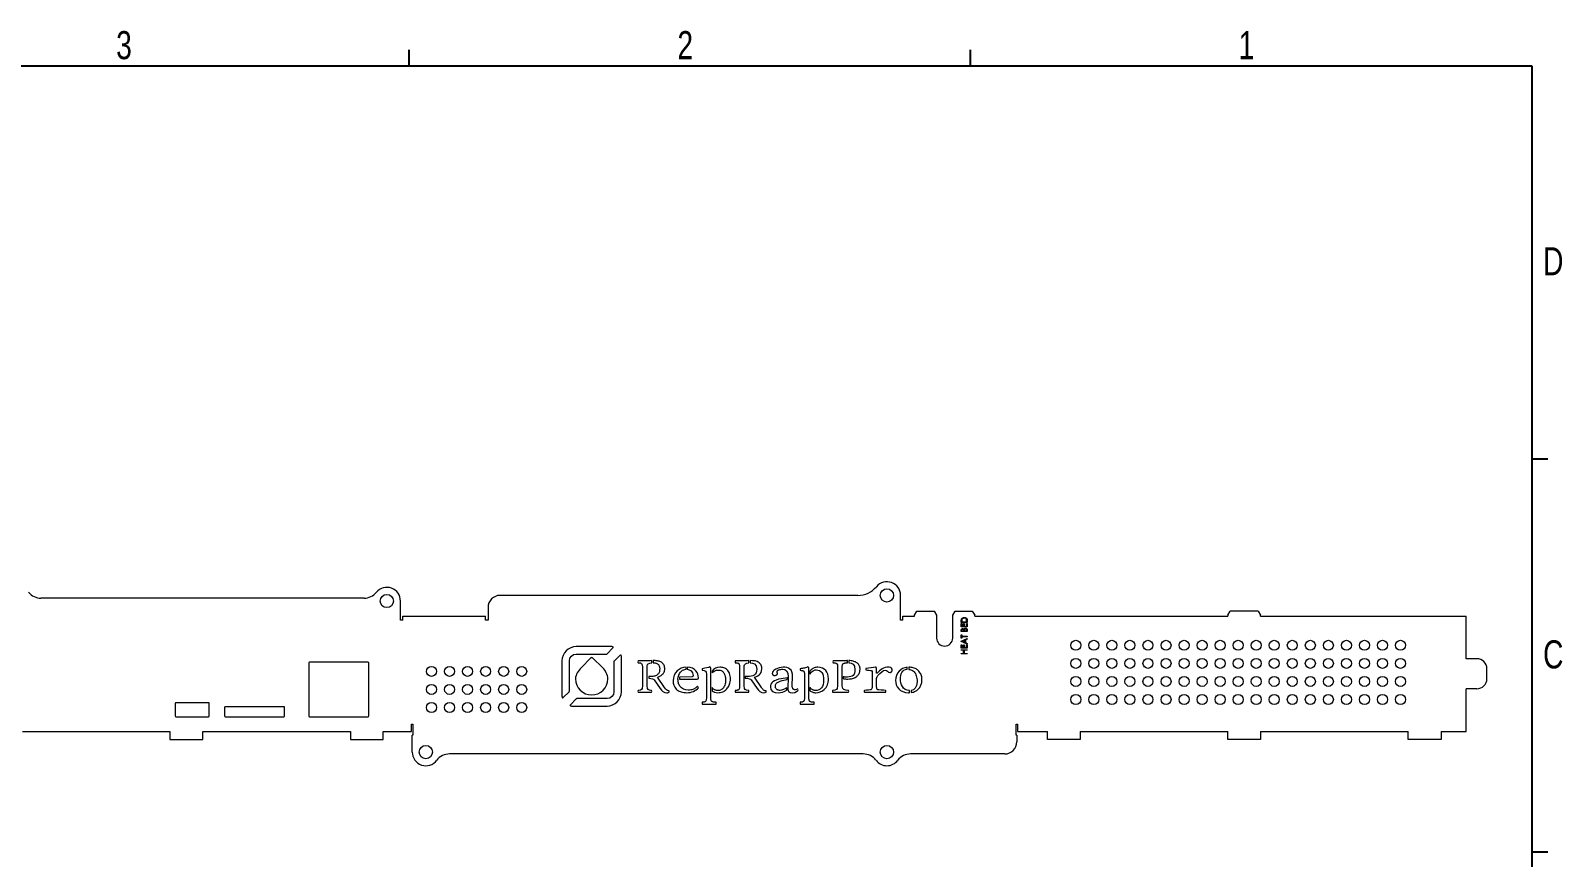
# Model space of a CAD drawing. Header units: millimetres. Extents: x 5 to 292, y 3 to 208.
# Drawn here: x 101.3 to 292.3, y 104.3 to 207.4 of the extents above; entities that cross this region are included whole.
import ezdxf

# ---------------------------------------------------------------- set-up
doc = ezdxf.new("R2010")
doc.units = ezdxf.units.MM
doc.layers.add('FORMAT', color=7, linetype='Continuous')
doc.styles.add('SLDTEXTSTYLE1', font='TXT', dxfattribs={"width": 0.75})

msp = doc.modelspace()

# ---------------------------------------------------------------- linework, layer by layer
at = {"color": 7, "linetype": 'Continuous', "lineweight": 15}
for p, q in [((142.85, 136.66), (102.55, 136.66)), ((147.4, 133.93), (147.4, 136.3)), ((204.45, 137), (159.82, 137)), ((209.77, 133.93), (209.77, 137)), ((147.7, 133.93), (147.4, 133.93)), ((147.7, 133.93), (147.7, 134.43)), ((147.7, 134.43), (158.02, 134.43)), ((158.02, 133.93), (158.02, 134.43)), ((158.32, 133.93), (158.02, 133.93)), ((158.32, 135.5), (158.32, 133.93)), ((210.07, 133.93), (209.77, 133.93)), ((210.07, 133.93), (210.07, 134.43)), ((210.07, 134.43), (211.52, 134.43)), ((211.52, 134.52), (211.82, 135.03)), ((211.52, 134.43), (211.52, 134.52)), ((211.82, 135.03), (213.97, 135.03)), ((213.97, 135.03), (214.27, 134.52)), ((214.27, 134.52), (214.27, 131.68)), ((216.27, 134.52), (216.57, 135.03)), ((216.27, 131.68), (216.27, 134.52)), ((216.57, 135.03), (218.72, 135.03)), ((217.34, 133.63), (217.34, 133.78)), ((217.41, 133.75), (217.41, 133.7)), ((218.01, 133.7), (218.01, 133.78)), ((218.09, 133.86), (218.09, 133.63)), ((218.72, 135.03), (219.02, 134.52)), ((219.02, 134.43), (219.02, 134.52)), ((219.02, 134.43), (250.58, 134.43)), ((250.58, 134.52), (250.88, 135.03)), ((250.58, 134.52), (250.58, 134.43)), ((254.38, 135.03), (250.88, 135.03)), ((254.38, 135.03), (254.68, 134.52)), ((254.68, 134.43), (254.68, 134.52)), ((254.68, 134.43), (280.31, 134.43)), ((280.31, 129.11), (280.31, 134.43)), ((218.09, 133.63), (217.34, 133.63)), ((217.34, 133.5), (217.41, 133.5)), ((217.34, 133.07), (217.34, 133.5)), ((218.09, 133.07), (217.34, 133.07)), ((217.34, 132.48), (217.34, 132.62)), ((218.09, 132.48), (217.34, 132.48)), ((217.34, 132.07), (217.41, 132.07)), ((217.34, 131.68), (217.34, 132.07)), ((217.41, 133.7), (218.01, 133.7)), ((217.41, 133.5), (217.41, 133.14)), ((217.41, 133.14), (217.64, 133.14)), ((217.41, 132.63), (217.41, 132.54)), ((217.41, 132.54), (217.65, 132.54)), ((217.41, 132.07), (217.41, 131.91)), ((217.41, 131.91), (218.09, 131.91)), ((218.09, 131.84), (217.41, 131.84)), ((217.41, 131.84), (217.41, 131.68)), ((217.64, 133.5), (217.72, 133.5)), ((217.64, 133.14), (217.64, 133.5)), ((217.65, 132.54), (217.65, 132.59)), ((217.72, 133.5), (217.72, 133.14)), ((217.72, 133.14), (218.01, 133.14)), ((217.73, 132.59), (217.73, 132.54)), ((217.73, 132.54), (218.01, 132.54)), ((218.01, 133.5), (218.09, 133.5)), ((218.01, 133.14), (218.01, 133.5)), ((218.01, 132.54), (218.01, 132.64)), ((218.09, 133.5), (218.09, 133.07)), ((218.09, 132.68), (218.09, 132.48)), ((218.09, 131.91), (218.09, 131.84)), ((173.7, 130.62), (169.32, 130.62)), ((173.16, 129.71), (173.89, 130.45)), ((217.41, 131.68), (217.34, 131.68)), ((217.34, 131.28), (218.09, 131.63)), ((217.34, 131.27), (217.34, 131.28)), ((218.09, 130.92), (217.34, 131.27)), ((217.34, 130.84), (217.41, 130.84)), ((217.34, 130.42), (217.34, 130.84)), ((218.09, 130.42), (217.34, 130.42)), ((217.34, 130.23), (218.09, 130.23)), ((217.34, 130.16), (217.34, 130.23)), ((217.64, 130.16), (217.34, 130.16)), ((217.41, 130.84), (217.41, 130.49)), ((217.41, 130.49), (217.64, 130.49)), ((217.77, 131.41), (217.48, 131.28)), ((217.48, 131.28), (217.77, 131.14)), ((217.64, 130.84), (217.72, 130.84)), ((217.64, 130.49), (217.64, 130.84)), ((217.64, 129.77), (217.64, 130.16)), ((217.72, 130.84), (217.72, 130.49)), ((217.72, 130.49), (218.01, 130.49)), ((217.72, 130.16), (217.72, 129.77)), ((218.09, 130.16), (217.72, 130.16)), ((217.77, 131.14), (217.77, 131.41)), ((218.09, 131.56), (217.85, 131.45)), ((217.85, 131.45), (217.85, 131.11)), ((217.85, 131.11), (218.09, 130.99)), ((218.01, 130.84), (218.09, 130.84)), ((218.01, 130.49), (218.01, 130.84)), ((218.09, 131.63), (218.09, 131.56)), ((218.09, 130.99), (218.09, 130.92)), ((218.09, 130.84), (218.09, 130.42)), ((218.09, 130.23), (218.09, 130.16)), ((135.95, 128.58), (135.95, 121.98)), ((143.35, 128.68), (136.05, 128.68)), ((143.45, 121.98), (143.45, 128.58)), ((167.54, 128.83), (167.54, 124.46)), ((168.47, 125.07), (168.47, 128.83)), ((169.32, 129.69), (173.09, 129.69)), ((171.14, 129.2), (169.93, 127.98)), ((172.64, 127.98), (171.35, 129.2)), ((174.02, 128.76), (174.02, 124.99)), ((174.78, 129.56), (174.05, 128.82)), ((174.96, 124.99), (174.96, 129.36)), ((177.58, 128.06), (177.58, 125.71)), ((178.17, 125.71), (178.17, 128.24)), ((178.74, 128.61), (178.74, 128.87)), ((178.9, 128.87), (178.9, 128.61)), ((183.03, 127.79), (183.03, 128.05)), ((183.19, 128.05), (183.17, 127.79)), ((189.68, 128.06), (189.68, 125.71)), ((190.28, 125.71), (190.28, 128.24)), ((190.83, 128.61), (190.83, 128.87)), ((191.02, 128.87), (191.02, 128.61)), ((201.91, 128.06), (201.91, 125.71)), ((202.5, 125.71), (202.5, 128.24)), ((203.14, 128.61), (203.14, 128.87)), ((203.3, 128.87), (203.3, 128.61)), ((210.61, 127.79), (210.61, 128.04)), ((210.8, 128.05), (210.8, 127.78)), ((217.34, 129.77), (217.64, 129.77)), ((217.34, 129.71), (217.34, 129.77)), ((218.09, 129.71), (217.34, 129.71)), ((217.72, 129.77), (218.09, 129.77)), ((218.09, 129.77), (218.09, 129.71)), ((281.65, 129.11), (280.31, 129.11)), ((178.6, 126.9), (178.38, 126.9)), ((178.38, 126.9), (178.38, 126.68)), ((179.04, 126.46), (179.78, 125.41)), ((180.32, 125.53), (179.46, 126.8)), ((182.01, 126.56), (182.04, 126.82)), ((182.21, 126.82), (182.18, 126.56)), ((182.18, 126.56), (184.4, 126.56)), ((183.78, 126.84), (182.21, 126.82)), ((185.56, 127.18), (185.56, 124.26)), ((186.11, 124.26), (186.11, 127.48)), ((186.26, 127.57), (186.26, 127.33)), ((190.71, 126.9), (190.37, 126.9)), ((190.37, 126.9), (190.37, 126.69)), ((191.14, 126.46), (191.89, 125.41)), ((192.43, 125.53), (191.56, 126.8)), ((195.65, 126.74), (194.87, 126.61)), ((194.99, 126.38), (195.64, 126.5)), ((195.64, 126.5), (195.65, 126.74)), ((195.75, 126.52), (195.71, 125.67)), ((195.76, 126.84), (195.75, 126.52)), ((196.26, 125.83), (196.3, 126.86)), ((197.78, 127.18), (197.78, 124.26)), ((198.34, 124.26), (198.34, 127.48)), ((198.46, 127.54), (198.46, 127.19)), ((202.62, 126.84), (202.62, 126.63)), ((206.23, 127.27), (206.23, 125.74)), ((206.78, 125.74), (206.78, 126.61)), ((282.9, 126.61), (282.9, 127.86)), ((167.71, 124.27), (168.45, 125)), ((186.26, 125.51), (186.26, 125.1)), ((195.51, 125.16), (195.58, 125.21)), ((195.58, 125.21), (195.59, 125.49)), ((195.71, 125.67), (195.71, 125.28)), ((198.46, 125.54), (198.46, 125.12)), ((210.9, 124.88), (210.9, 125.13)), ((211.11, 125.15), (211.11, 124.9)), ((281.65, 125.36), (280.31, 125.36)), ((280.31, 120.03), (280.31, 125.36)), ((119.3, 123.53), (119.3, 121.98)), ((123.45, 123.63), (119.4, 123.63)), ((123.55, 121.98), (123.55, 123.53)), ((125.45, 123.03), (125.45, 121.98)), ((132.85, 123.13), (125.55, 123.13)), ((132.95, 121.98), (132.95, 123.03)), ((169.33, 124.11), (168.6, 123.38)), ((168.8, 123.2), (173.17, 123.2)), ((173.17, 124.14), (169.4, 124.14)), ((119.4, 121.88), (123.45, 121.88)), ((125.55, 121.88), (132.85, 121.88)), ((136.05, 121.88), (143.35, 121.88)), ((148.79, 120.93), (148.94, 120.93)), ((148.79, 120.03), (148.79, 120.93)), ((148.94, 120.93), (148.94, 119.57)), ((224.19, 120.93), (224.34, 120.93)), ((224.19, 119.57), (224.19, 120.93)), ((224.34, 120.93), (224.34, 120.03)), ((100.25, 120.03), (118.65, 120.03)), ((118.65, 120.03), (118.65, 119.03)), ((118.65, 119.03), (122.75, 119.03)), ((122.75, 120.03), (141.15, 120.03)), ((122.75, 119.03), (122.75, 120.03)), ((141.15, 120.03), (141.15, 119.03)), ((141.15, 119.03), (145.25, 119.03)), ((145.25, 120.03), (148.79, 120.03)), ((145.25, 119.03), (145.25, 120.03)), ((148.87, 117.47), (148.87, 119.57)), ((148.94, 119.57), (148.87, 119.57)), ((224.27, 119.57), (224.19, 119.57)), ((224.27, 119.57), (224.27, 118.74)), ((224.34, 120.03), (228.08, 120.03)), ((228.08, 119.03), (228.08, 120.03)), ((232.18, 119.03), (228.08, 119.03)), ((232.18, 120.03), (250.58, 120.03)), ((232.18, 120.03), (232.18, 119.03)), ((250.58, 119.03), (250.58, 120.03)), ((254.68, 119.03), (250.58, 119.03)), ((254.68, 120.03), (273.08, 120.03)), ((254.68, 120.03), (254.68, 119.03)), ((273.08, 119.03), (273.08, 120.03)), ((277.18, 119.03), (273.08, 119.03)), ((277.18, 120.03), (280.31, 120.03)), ((277.18, 120.03), (277.18, 119.03)), ((205.11, 117.24), (153.52, 117.24)), ((222.77, 117.24), (211.02, 117.24))]:
    msp.add_line(p, q, dxfattribs=at)
for centre, radius in [((208.07, 137), 0.825), ((145.7, 136.3), 0.825), ((231.63, 130.78), 0.625), ((233.88, 130.78), 0.625), ((236.13, 130.78), 0.625), ((238.38, 130.78), 0.625), ((240.63, 130.78), 0.625), ((242.88, 130.78), 0.625), ((245.13, 130.78), 0.625), ((247.38, 130.78), 0.625), ((249.63, 130.78), 0.625), ((251.88, 130.78), 0.625), ((254.13, 130.78), 0.625), ((256.38, 130.78), 0.625), ((258.63, 130.78), 0.625), ((260.88, 130.78), 0.625), ((263.13, 130.78), 0.625), ((265.38, 130.78), 0.625), ((267.63, 130.78), 0.625), ((269.88, 130.78), 0.625), ((272.13, 130.78), 0.625), ((151.27, 127.53), 0.625), ((153.52, 127.53), 0.625), ((155.77, 127.53), 0.625), ((158.02, 127.53), 0.625), ((160.27, 127.53), 0.625), ((162.52, 127.53), 0.625), ((231.63, 128.53), 0.625), ((233.88, 128.53), 0.625), ((236.13, 128.53), 0.625), ((238.38, 128.53), 0.625), ((240.63, 128.53), 0.625), ((242.88, 128.53), 0.625), ((245.13, 128.53), 0.625), ((247.38, 128.53), 0.625), ((249.63, 128.53), 0.625), ((251.88, 128.53), 0.625), ((254.13, 128.53), 0.625), ((256.38, 128.53), 0.625), ((258.63, 128.53), 0.625), ((260.88, 128.53), 0.625), ((263.13, 128.53), 0.625), ((265.38, 128.53), 0.625), ((267.63, 128.53), 0.625), ((269.88, 128.53), 0.625), ((272.13, 128.53), 0.625), ((231.63, 126.28), 0.625), ((233.88, 126.28), 0.625), ((236.13, 126.28), 0.625), ((238.38, 126.28), 0.625), ((240.63, 126.28), 0.625), ((242.88, 126.28), 0.625), ((245.13, 126.28), 0.625), ((247.38, 126.28), 0.625), ((249.63, 126.28), 0.625), ((251.88, 126.28), 0.625), ((254.13, 126.28), 0.625), ((256.38, 126.28), 0.625), ((258.63, 126.28), 0.625), ((260.88, 126.28), 0.625), ((263.13, 126.28), 0.625), ((265.38, 126.28), 0.625), ((267.63, 126.28), 0.625), ((269.88, 126.28), 0.625), ((272.13, 126.28), 0.625), ((151.27, 125.28), 0.625), ((153.52, 125.28), 0.625), ((155.77, 125.28), 0.625), ((158.02, 125.28), 0.625), ((160.27, 125.28), 0.625), ((162.52, 125.28), 0.625), ((231.63, 124.03), 0.625), ((233.88, 124.03), 0.625), ((236.13, 124.03), 0.625), ((238.38, 124.03), 0.625), ((240.63, 124.03), 0.625), ((242.88, 124.03), 0.625), ((245.13, 124.03), 0.625), ((247.38, 124.03), 0.625), ((249.63, 124.03), 0.625), ((251.88, 124.03), 0.625), ((254.13, 124.03), 0.625), ((256.38, 124.03), 0.625), ((258.63, 124.03), 0.625), ((260.88, 124.03), 0.625), ((263.13, 124.03), 0.625), ((265.38, 124.03), 0.625), ((267.63, 124.03), 0.625), ((269.88, 124.03), 0.625), ((272.13, 124.03), 0.625), ((151.27, 123.03), 0.625), ((153.52, 123.03), 0.625), ((155.77, 123.03), 0.625), ((158.02, 123.03), 0.625), ((160.27, 123.03), 0.625), ((162.52, 123.03), 0.625), ((150.57, 117.47), 0.825), ((208.07, 117.47), 0.825)]:
    msp.add_circle(centre, radius, dxfattribs=at)
for centre, radius, start, end in [((145.7, 136.3), 1.7, 0, 140.335), ((204.45, 140), 3, 270, 320.335), ((208.07, 137), 1.7, 0, 140.335), ((102.55, 138.66), 2, 219.665, 270), ((142.85, 138.66), 2, 270, 320.335), ((159.82, 135.5), 1.5, 90, 180), ((215.27, 131.68), 1, 180, 0), ((136.05, 128.58), 0.1, 90, 180), ((143.35, 128.58), 0.1, 0, 90), ((281.65, 127.86), 1.25, 0, 90), ((281.65, 126.61), 1.25, 270, 0), ((119.4, 123.53), 0.1, 90, 180), ((123.45, 123.53), 0.1, 0, 90), ((125.55, 123.03), 0.1, 90, 180), ((132.85, 123.03), 0.1, 0, 90), ((119.4, 121.98), 0.1, 180, 270), ((123.45, 121.98), 0.1, 270, 0), ((125.55, 121.98), 0.1, 180, 270), ((132.85, 121.98), 0.1, 270, 0), ((136.05, 121.98), 0.1, 180, 270), ((143.35, 121.98), 0.1, 270, 0), ((222.77, 118.74), 1.5, 270, 0), ((150.57, 117.47), 1.7, 180, 322.9415), ((153.52, 115.24), 2, 90, 142.9415), ((205.11, 115.24), 2, 37.0585, 90), ((211.02, 115.24), 2, 90, 142.9415), ((208.07, 117.47), 1.7, 217.0585, 322.9415)]:
    msp.add_arc(centre, radius, start, end, dxfattribs=at)
for points, knots in [([(217.34, 133.78), (217.34, 133.83), (217.34, 133.91), (217.36, 133.99), (217.36, 134.02)], [0, 0, 0, 0, 0.56045, 1, 1, 1, 1]), ([(217.36, 134.02), (217.38, 134.06), (217.42, 134.13), (217.52, 134.2), (217.62, 134.24), (217.69, 134.24), (217.72, 134.25)], [0, 0, 0, 0, 0.279434, 0.55904, 0.779407, 1, 1, 1, 1]), ([(217.43, 133.98), (217.43, 133.94), (217.41, 133.86), (217.41, 133.78), (217.41, 133.75)], [0, 0, 0, 0, 0.559542, 1, 1, 1, 1]), ([(217.72, 134.18), (217.69, 134.18), (217.62, 134.17), (217.53, 134.12), (217.46, 134.06), (217.44, 134.01), (217.43, 133.98)], [0, 0, 0, 0, 0.280208, 0.559763, 0.779793, 1, 1, 1, 1]), ([(217.72, 134.25), (217.73, 134.25), (217.75, 134.25), (217.78, 134.24), (217.8, 134.24), (217.83, 134.23), (217.85, 134.23), (217.87, 134.22), (217.9, 134.21), (217.92, 134.2), (217.94, 134.19), (217.96, 134.17), (217.98, 134.16), (217.99, 134.14), (218.01, 134.13), (218.02, 134.11), (218.03, 134.09), (218.05, 134.07), (218.06, 134.05), (218.06, 134.03), (218.07, 134.01), (218.08, 133.98), (218.08, 133.96), (218.08, 133.93), (218.09, 133.9), (218.09, 133.87), (218.09, 133.86)], [0.0000083, 0.0000083, 0.0000083, 0.0000083, 0.0460807, 0.0908068, 0.1342953, 0.1770244, 0.2188227, 0.2602441, 0.3010799, 0.3416139, 0.3815834, 0.4201196, 0.4580746, 0.4947385, 0.5311946, 0.5669337, 0.6027127, 0.6383266, 0.6748532, 0.7134674, 0.7544418, 0.7978154, 0.8439895, 0.8930716, 0.9449633, 1, 1, 1, 1]), ([(217.99, 134), (217.98, 134.03), (217.95, 134.09), (217.88, 134.15), (217.8, 134.17), (217.75, 134.18), (217.72, 134.18)], [0, 0, 0, 0, 0.2795953, 0.5591204, 0.7794063, 1, 1, 1, 1]), ([(218.01, 133.78), (218.01, 133.82), (218.01, 133.9), (218, 133.97), (217.99, 134)], [0, 0, 0, 0, 0.560433, 1, 1, 1, 1]), ([(217.34, 132.62), (217.34, 132.65), (217.34, 132.72), (217.38, 132.8), (217.45, 132.85), (217.5, 132.86), (217.52, 132.86)], [0, 0, 0, 0, 0.281309, 0.559909, 0.779932, 1, 1, 1, 1]), ([(217.52, 132.79), (217.52, 132.79), (217.51, 132.79), (217.5, 132.79), (217.49, 132.79), (217.48, 132.78), (217.47, 132.78), (217.46, 132.77), (217.45, 132.76), (217.44, 132.76), (217.44, 132.75), (217.43, 132.73), (217.42, 132.72), (217.42, 132.71), (217.42, 132.69), (217.41, 132.67), (217.41, 132.65), (217.41, 132.64), (217.41, 132.63)], [0.0000266, 0.0000266, 0.0000266, 0.0000266, 0.0570031, 0.1118179, 0.1644024, 0.2158698, 0.2668411, 0.317479, 0.3699021, 0.4234004, 0.4797184, 0.5392415, 0.6024307, 0.6710295, 0.7444848, 0.823454, 0.9087403, 1, 1, 1, 1]), ([(217.52, 132.86), (217.53, 132.86), (217.55, 132.86), (217.57, 132.86), (217.59, 132.85), (217.61, 132.84), (217.63, 132.83), (217.65, 132.81), (217.67, 132.79), (217.68, 132.78), (217.68, 132.77)], [0.0000274, 0.0000274, 0.0000274, 0.0000274, 0.1305691, 0.2565806, 0.3805516, 0.5036229, 0.6257393, 0.7475486, 0.8717661, 1, 1, 1, 1]), ([(217.65, 132.59), (217.65, 132.61), (217.65, 132.66), (217.64, 132.71), (217.62, 132.75), (217.59, 132.78), (217.56, 132.79), (217.53, 132.79), (217.52, 132.79)], [0, 0, 0, 0, 0.250516, 0.499938, 0.624983, 0.750049, 0.87507, 1, 1, 1, 1]), ([(217.68, 132.77), (217.68, 132.78), (217.69, 132.8), (217.7, 132.82), (217.71, 132.84), (217.73, 132.86), (217.74, 132.87), (217.76, 132.88), (217.77, 132.89), (217.79, 132.9), (217.81, 132.91), (217.83, 132.91), (217.85, 132.92), (217.87, 132.92), (217.87, 132.92)], [0, 0, 0, 0, 0.1060575, 0.2029143, 0.2903002, 0.3702226, 0.4463837, 0.5213969, 0.5982911, 0.6761425, 0.7555287, 0.8348872, 0.916646, 0.9999743, 0.9999743, 0.9999743, 0.9999743]), ([(217.74, 132.73), (217.74, 132.72), (217.74, 132.72), (217.74, 132.7), (217.73, 132.69), (217.73, 132.67), (217.73, 132.65), (217.73, 132.63), (217.73, 132.61), (217.73, 132.6), (217.73, 132.59)], [0, 0, 0, 0, 0.079306, 0.171953, 0.277057, 0.394731, 0.526177, 0.671345, 0.829285, 1, 1, 1, 1]), ([(217.87, 132.85), (217.87, 132.85), (217.86, 132.85), (217.85, 132.85), (217.84, 132.85), (217.83, 132.84), (217.82, 132.84), (217.81, 132.83), (217.8, 132.83), (217.79, 132.82), (217.77, 132.8), (217.76, 132.78), (217.75, 132.76), (217.74, 132.74), (217.74, 132.73)], [0.0000336, 0.0000336, 0.0000336, 0.0000336, 0.0602874, 0.1196024, 0.1775034, 0.2351427, 0.2921326, 0.3508712, 0.4100979, 0.4707315, 0.5948287, 0.7225788, 0.8566914, 1, 1, 1, 1]), ([(217.87, 132.92), (217.91, 132.91), (217.97, 132.91), (218.05, 132.84), (218.08, 132.76), (218.08, 132.71), (218.09, 132.68)], [0, 0, 0, 0, 0.279167, 0.558666, 0.779062, 1, 1, 1, 1]), ([(218.01, 132.64), (218.01, 132.66), (218.01, 132.71), (217.99, 132.78), (217.95, 132.83), (217.91, 132.85), (217.89, 132.85), (217.87, 132.85)], [0, 0, 0, 0, 0.251016, 0.500789, 0.74944, 0.874748, 1, 1, 1, 1]), ([(180.04, 128.6), (179.98, 128.64), (179.87, 128.73), (179.66, 128.8), (179.42, 128.85), (179.17, 128.87), (178.99, 128.87), (178.9, 128.87)], [0, 0, 0, 0, 0.178639, 0.362037, 0.55189, 0.779114, 1, 1, 1, 1]), ([(178.9, 128.61), (178.96, 128.6), (179.07, 128.6), (179.23, 128.57), (179.38, 128.51), (179.51, 128.43), (179.61, 128.31), (179.68, 128.18), (179.72, 128.01), (179.73, 127.89), (179.73, 127.82)], [0, 0, 0, 0, 0.123684, 0.249576, 0.374885, 0.500614, 0.603851, 0.716837, 0.846483, 1, 1, 1, 1]), ([(180.37, 127.83), (180.36, 127.91), (180.36, 128.07), (180.28, 128.28), (180.17, 128.46), (180.08, 128.55), (180.04, 128.6)], [0, 0, 0, 0, 0.285976, 0.5587834, 0.7742047, 1, 1, 1, 1]), ([(186.11, 127.48), (186.11, 127.54), (186.11, 127.66), (186.1, 127.81), (186.09, 127.93), (186.08, 127.99), (186.07, 128.02)], [0, 0, 0, 0, 0.336395, 0.65477, 0.859755, 1, 1, 1, 1]), ([(188.56, 126.61), (188.55, 126.72), (188.54, 126.94), (188.46, 127.26), (188.33, 127.53), (188.15, 127.73), (187.95, 127.88), (187.74, 127.98), (187.49, 128.04), (187.31, 128.05), (187.22, 128.05)], [0, 0, 0, 0, 0.155778, 0.298332, 0.430897, 0.558313, 0.65902, 0.76394, 0.876529, 1, 1, 1, 1]), ([(189.16, 128.84), (189.15, 128.84), (189.14, 128.83), (189.14, 128.8), (189.13, 128.77), (189.13, 128.71), (189.13, 128.66), (189.15, 128.62), (189.15, 128.61), (189.16, 128.61)], [0, 0, 0, 0, 0.076203, 0.170928, 0.281123, 0.571594, 0.843484, 0.929693, 1, 1, 1, 1]), ([(189.98, 128.83), (189.9, 128.83), (189.76, 128.83), (189.48, 128.84), (189.28, 128.84), (189.16, 128.84)], [0, 0, 0, 0, 0.259434, 0.544484, 1, 1, 1, 1]), ([(189.16, 128.61), (189.22, 128.61), (189.32, 128.6), (189.46, 128.58), (189.56, 128.54), (189.62, 128.48), (189.66, 128.38), (189.68, 128.23), (189.68, 128.12), (189.68, 128.06)], [0, 0, 0, 0, 0.198639, 0.348494, 0.441281, 0.525845, 0.640095, 0.792894, 1, 1, 1, 1]), ([(192.47, 127.83), (192.47, 127.91), (192.46, 128.07), (192.39, 128.28), (192.28, 128.46), (192.19, 128.55), (192.14, 128.6)], [0, 0, 0, 0, 0.285944, 0.558695, 0.774107, 1, 1, 1, 1]), ([(198.22, 128.08), (198.15, 128.05), (198.01, 128), (197.78, 127.95), (197.52, 127.9), (197.34, 127.88), (197.24, 127.86)], [0, 0, 0, 0, 0.199402, 0.452947, 0.700814, 1, 1, 1, 1]), ([(198.34, 127.48), (198.34, 127.54), (198.34, 127.66), (198.33, 127.81), (198.32, 127.93), (198.31, 127.99), (198.3, 128.02)], [0, 0, 0, 0, 0.336419, 0.654806, 0.859783, 1, 1, 1, 1]), ([(199.45, 128.05), (199.37, 128.05), (199.22, 128.04), (199.01, 127.98), (198.81, 127.88), (198.63, 127.73), (198.52, 127.61), (198.46, 127.54)], [0, 0, 0, 0, 0.205067, 0.390832, 0.568114, 0.778403, 1, 1, 1, 1]), ([(202.23, 128.83), (202.07, 128.83), (201.78, 128.83), (201.49, 128.84), (201.36, 128.84)], [0, 0, 0, 0, 0.552612, 1, 1, 1, 1]), ([(203.14, 128.87), (203.09, 128.87), (202.98, 128.86), (202.8, 128.85), (202.61, 128.84), (202.42, 128.83), (202.29, 128.83), (202.23, 128.83)], [0, 0, 0, 0, 0.169512, 0.368311, 0.577246, 0.810505, 1, 1, 1, 1]), ([(202.5, 128.24), (202.51, 128.28), (202.51, 128.36), (202.58, 128.46), (202.68, 128.53), (202.81, 128.58), (202.97, 128.61), (203.08, 128.61), (203.14, 128.61)], [0, 0, 0, 0, 0.138704, 0.275685, 0.433167, 0.585685, 0.772475, 1, 1, 1, 1]), ([(204.72, 127.85), (204.72, 127.89), (204.71, 127.99), (204.68, 128.13), (204.62, 128.28), (204.52, 128.43), (204.39, 128.56), (204.23, 128.66), (204.05, 128.75), (203.84, 128.81), (203.58, 128.86), (203.4, 128.87), (203.3, 128.87)], [0, 0, 0, 0, 0.065635, 0.140403, 0.223057, 0.31386, 0.414861, 0.503872, 0.603998, 0.718049, 0.849036, 1, 1, 1, 1]), ([(206.78, 127.51), (206.78, 127.57), (206.78, 127.67), (206.78, 127.8), (206.77, 127.89), (206.76, 127.96), (206.74, 128), (206.73, 128.02)], [0, 0, 0, 0, 0.330049, 0.574986, 0.751831, 0.896497, 1, 1, 1, 1]), ([(212.44, 126.46), (212.44, 126.54), (212.43, 126.71), (212.38, 126.96), (212.29, 127.21), (212.15, 127.44), (211.98, 127.63), (211.8, 127.78), (211.59, 127.9), (211.35, 127.98), (211.09, 128.04), (210.9, 128.05), (210.8, 128.05)], [0, 0, 0, 0, 0.097725, 0.197561, 0.298775, 0.401382, 0.506389, 0.59204, 0.682117, 0.77861, 0.883773, 1, 1, 1, 1]), ([(179.73, 127.82), (179.73, 127.74), (179.72, 127.6), (179.67, 127.4), (179.58, 127.24), (179.46, 127.12), (179.31, 127.01), (179.1, 126.94), (178.86, 126.9), (178.69, 126.9), (178.6, 126.9)], [0, 0, 0, 0, 0.138846, 0.257407, 0.362616, 0.46159, 0.560442, 0.696234, 0.84285, 1, 1, 1, 1]), ([(179.46, 126.8), (179.5, 126.81), (179.6, 126.85), (179.76, 126.92), (179.93, 127.03), (180.08, 127.15), (180.2, 127.3), (180.29, 127.45), (180.36, 127.63), (180.36, 127.76), (180.37, 127.83)], [0, 0, 0, 0, 0.096643, 0.2172397, 0.3535746, 0.4990169, 0.6170739, 0.7381579, 0.864308, 1, 1, 1, 1]), ([(182.25, 125.7), (182.21, 125.76), (182.13, 125.89), (182.05, 126.1), (182.02, 126.32), (182.01, 126.47), (182.01, 126.56)], [0, 0, 0, 0, 0.2528192, 0.5022328, 0.7262075, 1, 1, 1, 1]), ([(185.02, 127.86), (185.01, 127.85), (185.01, 127.81), (185.02, 127.74), (185.03, 127.7), (185.04, 127.67)], [0, 0, 0, 0, 0.2508822, 0.5680244, 1, 1, 1, 1]), ([(187.95, 126.42), (187.94, 126.31), (187.94, 126.11), (187.87, 125.83), (187.76, 125.59), (187.61, 125.39), (187.42, 125.25), (187.18, 125.15), (187.01, 125.14), (186.92, 125.14)], [0, 0, 0, 0, 0.173107, 0.327319, 0.46614, 0.594363, 0.723965, 0.856602, 1, 1, 1, 1]), ([(186.98, 127.7), (187.05, 127.7), (187.18, 127.7), (187.38, 127.65), (187.54, 127.56), (187.67, 127.43), (187.78, 127.26), (187.87, 127.03), (187.93, 126.74), (187.94, 126.53), (187.95, 126.42)], [0, 0, 0, 0, 0.118097, 0.222889, 0.320109, 0.415784, 0.515301, 0.657749, 0.818657, 1, 1, 1, 1]), ([(188.02, 125.27), (188.08, 125.33), (188.2, 125.46), (188.34, 125.68), (188.46, 125.94), (188.54, 126.25), (188.55, 126.49), (188.56, 126.61)], [0, 0, 0, 0, 0.174835, 0.351212, 0.532371, 0.757006, 1, 1, 1, 1]), ([(193.77, 127.27), (193.78, 127.24), (193.78, 127.18), (193.82, 127.11), (193.88, 127.06), (193.96, 127.02), (194.03, 127.02), (194.06, 127.02)], [0, 0, 0, 0, 0.204432, 0.380567, 0.549348, 0.761045, 1, 1, 1, 1]), ([(194.06, 127.02), (194.11, 127.02), (194.21, 127.03), (194.31, 127.09), (194.37, 127.14), (194.4, 127.18), (194.41, 127.21), (194.41, 127.22)], [0, 0, 0, 0, 0.355719, 0.65907, 0.79226, 0.905186, 1, 1, 1, 1]), ([(194.16, 125.65), (194.16, 125.71), (194.17, 125.84), (194.27, 126.02), (194.41, 126.15), (194.58, 126.25), (194.77, 126.33), (194.91, 126.36), (194.99, 126.38)], [0, 0, 0, 0, 0.159655, 0.318255, 0.489655, 0.640617, 0.809861, 1, 1, 1, 1]), ([(194.37, 127.5), (194.37, 127.52), (194.38, 127.58), (194.44, 127.64), (194.51, 127.69), (194.64, 127.75), (194.83, 127.79), (194.99, 127.79), (195.07, 127.79)], [0, 0, 0, 0, 0.095506, 0.192527, 0.301716, 0.425577, 0.706561, 1, 1, 1, 1]), ([(194.38, 127.36), (194.38, 127.38), (194.37, 127.42), (194.37, 127.47), (194.37, 127.5)], [0, 0, 0, 0, 0.408398, 1, 1, 1, 1]), ([(194.41, 127.22), (194.41, 127.25), (194.41, 127.3), (194.39, 127.34), (194.38, 127.36)], [0, 0, 0, 0, 0.622394, 1, 1, 1, 1]), ([(195.76, 126.84), (195.76, 126.84), (195.76, 126.84), (195.76, 126.84), (195.76, 126.84)], [0, 0, 0, 0, 0.563968, 1, 1, 1, 1]), ([(197.26, 127.67), (197.33, 127.66), (197.44, 127.65), (197.59, 127.62), (197.7, 127.55), (197.75, 127.45), (197.78, 127.33), (197.78, 127.24), (197.78, 127.18)], [0, 0, 0, 0, 0.228525, 0.405316, 0.549194, 0.6653, 0.809545, 1, 1, 1, 1]), ([(198.46, 127.19), (198.47, 127.2), (198.48, 127.21), (198.49, 127.23), (198.5, 127.24)], [0, 0, 0, 0, 0.565347, 1, 1, 1, 1]), ([(198.5, 127.24), (198.55, 127.3), (198.66, 127.44), (198.85, 127.6), (199.04, 127.7), (199.17, 127.72), (199.23, 127.72)], [0, 0, 0, 0, 0.287929, 0.576746, 0.793094, 1, 1, 1, 1]), ([(203.14, 126.82), (203.1, 126.82), (203, 126.82), (202.86, 126.82), (202.73, 126.83), (202.65, 126.84), (202.62, 126.84)], [0, 0, 0, 0, 0.250298, 0.552161, 0.790103, 1, 1, 1, 1]), ([(202.62, 126.63), (202.66, 126.62), (202.76, 126.6), (202.95, 126.58), (203.09, 126.58), (203.18, 126.57)], [0, 0, 0, 0, 0.25317, 0.537556, 1, 1, 1, 1]), ([(203.18, 126.57), (203.29, 126.58), (203.5, 126.58), (203.78, 126.64), (204.02, 126.72), (204.22, 126.82), (204.38, 126.95), (204.51, 127.1), (204.61, 127.28), (204.68, 127.47), (204.71, 127.66), (204.72, 127.79), (204.72, 127.85)], [0, 0, 0, 0, 0.146596, 0.273204, 0.383453, 0.481042, 0.569453, 0.65173, 0.743794, 0.832506, 0.918234, 1, 1, 1, 1]), ([(206.85, 127.31), (206.84, 127.31), (206.83, 127.3), (206.82, 127.29), (206.81, 127.29), (206.81, 127.29), (206.8, 127.29), (206.8, 127.29), (206.79, 127.31), (206.79, 127.34), (206.78, 127.41), (206.78, 127.47), (206.78, 127.51)], [0, 0, 0, 0, 0.102362, 0.129957, 0.152172, 0.168735, 0.185665, 0.205281, 0.22914, 0.349673, 0.541856, 1, 1, 1, 1]), ([(206.78, 126.61), (206.79, 126.66), (206.79, 126.74), (206.84, 126.89), (206.9, 126.97), (206.94, 127.02)], [0, 0, 0, 0, 0.2977114, 0.5753659, 1, 1, 1, 1]), ([(208.42, 127.38), (208.45, 127.38), (208.51, 127.39), (208.59, 127.44), (208.66, 127.51), (208.71, 127.61), (208.72, 127.69), (208.72, 127.72)], [0, 0, 0, 0, 0.179243, 0.360759, 0.548884, 0.775272, 1, 1, 1, 1]), ([(210.8, 127.78), (210.88, 127.77), (211.05, 127.74), (211.28, 127.63), (211.48, 127.47), (211.64, 127.24), (211.75, 126.96), (211.82, 126.61), (211.83, 126.36), (211.83, 126.23)], [0, 0, 0, 0, 0.126079, 0.245309, 0.364528, 0.490966, 0.638209, 0.806424, 1, 1, 1, 1]), ([(180.62, 124.87), (180.68, 124.87), (180.77, 124.87), (180.85, 124.9), (180.89, 124.92)], [0, 0, 0, 0, 0.598138, 1, 1, 1, 1]), ([(180.89, 124.92), (180.89, 124.93), (180.9, 124.96), (180.9, 125.02), (180.89, 125.06), (180.88, 125.09)], [0, 0, 0, 0, 0.258362, 0.550364, 1, 1, 1, 1]), ([(181.8, 125.32), (181.85, 125.27), (181.97, 125.16), (182.18, 125.05), (182.45, 124.95), (182.76, 124.88), (182.99, 124.88), (183.11, 124.87)], [0, 0, 0, 0, 0.158669, 0.329855, 0.51455, 0.74903, 1, 1, 1, 1]), ([(184.41, 125.63), (184.35, 125.58), (184.24, 125.48), (184.06, 125.37), (183.84, 125.27), (183.59, 125.2), (183.4, 125.19), (183.3, 125.19)], [0, 0, 0, 0, 0.182443, 0.360041, 0.538152, 0.757832, 1, 1, 1, 1]), ([(184.55, 125.49), (184.55, 125.51), (184.54, 125.54), (184.51, 125.59), (184.46, 125.62), (184.43, 125.63), (184.41, 125.63)], [0, 0, 0, 0, 0.272651, 0.532468, 0.745184, 1, 1, 1, 1]), ([(186.76, 123.68), (186.68, 123.69), (186.54, 123.69), (186.37, 123.71), (186.26, 123.75), (186.18, 123.81), (186.14, 123.9), (186.12, 124.01), (186.11, 124.13), (186.11, 124.22), (186.11, 124.26)], [0, 0, 0, 0, 0.223407, 0.386939, 0.483394, 0.565551, 0.652315, 0.76081, 0.868565, 1, 1, 1, 1]), ([(186.92, 125.14), (186.88, 125.14), (186.79, 125.15), (186.66, 125.2), (186.52, 125.27), (186.38, 125.37), (186.3, 125.46), (186.26, 125.51)], [0, 0, 0, 0, 0.1581946, 0.3357105, 0.527611, 0.7634495, 1, 1, 1, 1]), ([(186.97, 124.87), (187.08, 124.88), (187.29, 124.89), (187.58, 124.97), (187.83, 125.1), (187.96, 125.21), (188.02, 125.27)], [0, 0, 0, 0, 0.282448, 0.558505, 0.776144, 1, 1, 1, 1]), ([(189.16, 125.16), (189.15, 125.15), (189.14, 125.14), (189.14, 125.12), (189.13, 125.08), (189.13, 125.02), (189.13, 124.97), (189.15, 124.94), (189.15, 124.93), (189.16, 124.92)], [0, 0, 0, 0, 0.076532, 0.171467, 0.281746, 0.572051, 0.843603, 0.929721, 1, 1, 1, 1]), ([(189.68, 125.71), (189.68, 125.64), (189.68, 125.53), (189.66, 125.38), (189.62, 125.28), (189.55, 125.22), (189.45, 125.18), (189.32, 125.16), (189.21, 125.16), (189.16, 125.16)], [0, 0, 0, 0, 0.219742, 0.378221, 0.472784, 0.55727, 0.668991, 0.812863, 1, 1, 1, 1]), ([(189.16, 124.92), (189.32, 124.93), (189.59, 124.93), (189.87, 124.94), (189.98, 124.94)], [0, 0, 0, 0, 0.5782721, 1, 1, 1, 1]), ([(192.99, 125.09), (192.95, 125.09), (192.86, 125.11), (192.74, 125.16), (192.63, 125.25), (192.53, 125.37), (192.46, 125.47), (192.43, 125.53)], [0, 0, 0, 0, 0.177181, 0.344879, 0.51784, 0.742724, 1, 1, 1, 1]), ([(194.74, 125.16), (194.68, 125.16), (194.58, 125.16), (194.45, 125.21), (194.34, 125.27), (194.24, 125.37), (194.17, 125.49), (194.16, 125.6), (194.16, 125.65)], [0, 0, 0, 0, 0.192618, 0.357216, 0.502092, 0.634051, 0.824796, 1, 1, 1, 1]), ([(196.65, 125.23), (196.61, 125.23), (196.54, 125.23), (196.45, 125.27), (196.38, 125.33), (196.32, 125.42), (196.27, 125.54), (196.25, 125.68), (196.26, 125.78), (196.26, 125.83)], [0, 0, 0, 0, 0.133149, 0.250062, 0.360741, 0.47331, 0.634208, 0.810558, 1, 1, 1, 1]), ([(197.78, 124.26), (197.78, 124.19), (197.78, 124.07), (197.75, 123.91), (197.7, 123.81), (197.63, 123.75), (197.54, 123.71), (197.41, 123.69), (197.32, 123.69), (197.26, 123.68)], [0, 0, 0, 0, 0.229547, 0.396145, 0.496765, 0.586073, 0.698428, 0.833727, 1, 1, 1, 1]), ([(198.99, 123.68), (198.91, 123.69), (198.77, 123.69), (198.6, 123.71), (198.48, 123.75), (198.41, 123.81), (198.37, 123.9), (198.35, 124.01), (198.34, 124.13), (198.34, 124.22), (198.34, 124.26)], [0, 0, 0, 0, 0.223337, 0.386857, 0.483325, 0.565515, 0.652306, 0.760807, 0.868564, 1, 1, 1, 1]), ([(199.15, 125.14), (199.11, 125.14), (199.02, 125.15), (198.88, 125.2), (198.73, 125.28), (198.58, 125.39), (198.5, 125.49), (198.46, 125.54)], [0, 0, 0, 0, 0.158251, 0.336547, 0.529258, 0.765145, 1, 1, 1, 1]), ([(198.46, 125.12), (198.52, 125.08), (198.63, 125), (198.82, 124.92), (199.01, 124.88), (199.13, 124.87), (199.2, 124.87)], [0, 0, 0, 0, 0.260416, 0.530724, 0.756538, 1, 1, 1, 1]), ([(201.3, 125.16), (201.29, 125.15), (201.28, 125.14), (201.28, 125.12), (201.27, 125.08), (201.27, 125.02), (201.27, 124.97), (201.28, 124.94), (201.29, 124.93), (201.3, 124.92)], [0, 0, 0, 0, 0.077526, 0.172652, 0.282701, 0.571733, 0.842399, 0.928781, 1, 1, 1, 1]), ([(201.3, 124.92), (201.47, 124.93), (201.79, 124.93), (202.1, 124.94), (202.24, 124.94)], [0, 0, 0, 0, 0.565269, 1, 1, 1, 1]), ([(205.27, 125.16), (205.27, 125.15), (205.26, 125.14), (205.25, 125.12), (205.24, 125.08), (205.24, 125.02), (205.25, 124.97), (205.26, 124.94), (205.27, 124.93), (205.27, 124.92)], [0, 0, 0, 0, 0.076687, 0.171624, 0.281882, 0.572004, 0.84342, 0.929594, 1, 1, 1, 1]), ([(206.92, 125.25), (206.9, 125.26), (206.86, 125.29), (206.82, 125.35), (206.8, 125.44), (206.78, 125.57), (206.78, 125.68), (206.78, 125.74)], [0, 0, 0, 0, 0.129781, 0.261304, 0.419141, 0.66564, 1, 1, 1, 1]), ([(207.9, 124.92), (207.9, 124.93), (207.91, 124.94), (207.92, 124.96), (207.92, 125), (207.93, 125.06), (207.92, 125.11), (207.91, 125.14), (207.9, 125.15), (207.9, 125.16)], [0, 0, 0, 0, 0.076887, 0.171881, 0.282087, 0.571942, 0.84318, 0.929383, 1, 1, 1, 1]), ([(211.11, 124.9), (211.2, 124.91), (211.38, 124.95), (211.6, 125.04), (211.79, 125.15), (211.89, 125.23), (211.93, 125.27)], [0, 0, 0, 0, 0.306274, 0.58916, 0.798853, 1, 1, 1, 1]), ([(185.84, 123.46), (185.93, 123.46), (186.11, 123.46), (186.42, 123.46), (186.63, 123.45), (186.76, 123.45)], [0, 0, 0, 0, 0.309008, 0.592131, 1, 1, 1, 1]), ([(186.76, 123.45), (186.76, 123.45), (186.77, 123.46), (186.78, 123.49), (186.79, 123.53), (186.79, 123.58), (186.78, 123.63), (186.77, 123.67), (186.76, 123.68), (186.76, 123.68)], [0, 0, 0, 0, 0.076599, 0.171648, 0.282088, 0.57274, 0.844188, 0.930055, 1, 1, 1, 1])]:
    msp.add_open_spline(points, degree=3, knots=knots, dxfattribs=at)
for points in [[(169.32, 130.62), (168.34, 130.62), (167.54, 129.82), (167.54, 128.83)], [(173.71, 130.62), (173.7, 130.62), (173.7, 130.62), (173.7, 130.62)], [(173.84, 130.6), (173.8, 130.61), (173.75, 130.62), (173.71, 130.62)], [(173.91, 130.55), (173.9, 130.58), (173.87, 130.6), (173.84, 130.6)], [(173.89, 130.45), (173.92, 130.47), (173.92, 130.51), (173.91, 130.55)], [(168.47, 128.83), (168.47, 129.32), (168.84, 129.69), (169.32, 129.69)], [(171.25, 129.24), (171.21, 129.24), (171.17, 129.22), (171.14, 129.2)], [(171.35, 129.2), (171.33, 129.22), (171.29, 129.24), (171.25, 129.24)], [(173.09, 129.69), (173.11, 129.69), (173.13, 129.69), (173.14, 129.71)], [(173.14, 129.71), (173.15, 129.71), (173.15, 129.71), (173.16, 129.71)], [(174.04, 128.81), (174.03, 128.79), (174.02, 128.78), (174.02, 128.76)], [(174.05, 128.82), (174.04, 128.82), (174.04, 128.81), (174.04, 128.81)], [(174.88, 129.57), (174.85, 129.59), (174.81, 129.58), (174.78, 129.56)], [(174.94, 129.51), (174.93, 129.54), (174.91, 129.56), (174.88, 129.57)], [(174.96, 129.37), (174.96, 129.42), (174.95, 129.47), (174.94, 129.51)], [(174.96, 129.36), (174.96, 129.36), (174.96, 129.37), (174.96, 129.37)], [(177.05, 128.84), (177.01, 128.81), (177.01, 128.65), (177.05, 128.61)], [(177.87, 128.83), (177.64, 128.83), (177.32, 128.84), (177.05, 128.84)], [(177.05, 128.61), (177.49, 128.59), (177.58, 128.56), (177.58, 128.06)], [(178.74, 128.87), (178.53, 128.86), (178.08, 128.83), (177.87, 128.83)], [(178.17, 128.24), (178.17, 128.41), (178.35, 128.59), (178.74, 128.61)], [(183.03, 128.05), (182.18, 128.01), (181.4, 127.41), (181.4, 126.37)], [(184.55, 126.74), (184.55, 127.32), (184.21, 128.02), (183.19, 128.05)], [(185.99, 128.08), (185.79, 128), (185.51, 127.93), (185.02, 127.86)], [(186.07, 128.02), (186.06, 128.05), (186.05, 128.08), (185.99, 128.08)], [(187.22, 128.05), (186.79, 128.05), (186.51, 127.86), (186.26, 127.57)], [(190.83, 128.87), (190.61, 128.86), (190.18, 128.83), (189.98, 128.83)], [(190.28, 128.24), (190.28, 128.4), (190.45, 128.58), (190.83, 128.61)], [(192.14, 128.6), (191.86, 128.85), (191.4, 128.87), (191.02, 128.87)], [(191.02, 128.61), (191.39, 128.59), (191.84, 128.48), (191.84, 127.82)], [(195.13, 128.05), (194.47, 128.05), (193.77, 127.65), (193.77, 127.27)], [(196.3, 126.86), (196.36, 127.85), (195.73, 128.05), (195.13, 128.05)], [(198.3, 128.02), (198.29, 128.05), (198.27, 128.08), (198.22, 128.08)], [(200.78, 126.61), (200.78, 127.47), (200.33, 128.05), (199.45, 128.05)], [(201.36, 128.84), (201.32, 128.81), (201.32, 128.65), (201.36, 128.61)], [(201.36, 128.61), (201.8, 128.59), (201.91, 128.56), (201.91, 128.06)], [(203.3, 128.61), (203.72, 128.6), (204.08, 128.46), (204.08, 127.74)], [(206.66, 128.07), (206.38, 128.02), (205.88, 127.94), (205.44, 127.88)], [(206.73, 128.02), (206.72, 128.05), (206.71, 128.07), (206.66, 128.07)], [(208.36, 128.05), (207.59, 128.05), (207.27, 127.76), (206.85, 127.31)], [(208.72, 127.72), (208.72, 127.85), (208.65, 128.05), (208.36, 128.05)], [(210.61, 128.04), (210.18, 128), (209.83, 127.82), (209.58, 127.55)], [(169.92, 127.97), (169.6, 127.62), (169.23, 127.17), (169.23, 126.6)], [(169.23, 126.6), (169.23, 125.49), (170.14, 124.59), (171.25, 124.59)], [(169.93, 127.98), (169.92, 127.98), (169.92, 127.98), (169.92, 127.97)], [(171.25, 124.59), (172.36, 124.59), (173.26, 125.49), (173.26, 126.6)], [(173.26, 126.6), (173.26, 127.13), (172.96, 127.65), (172.64, 127.98)], [(178.38, 126.68), (178.77, 126.66), (178.96, 126.58), (179.04, 126.46)], [(181.4, 126.37), (181.4, 125.98), (181.54, 125.59), (181.8, 125.32)], [(182.04, 126.82), (182.18, 127.53), (182.63, 127.77), (183.03, 127.79)], [(183.17, 127.79), (183.48, 127.76), (183.91, 127.57), (183.91, 127.01)], [(183.91, 127.01), (183.91, 126.94), (183.87, 126.84), (183.78, 126.84)], [(184.4, 126.56), (184.49, 126.56), (184.55, 126.66), (184.55, 126.74)], [(185.04, 127.67), (185.42, 127.63), (185.56, 127.6), (185.56, 127.18)], [(186.26, 127.33), (186.45, 127.54), (186.72, 127.72), (186.98, 127.7)], [(190.37, 126.69), (190.84, 126.68), (191.06, 126.59), (191.14, 126.46)], [(191.84, 127.82), (191.84, 127.06), (191.32, 126.9), (190.71, 126.9)], [(191.56, 126.8), (191.84, 126.88), (192.47, 127.19), (192.47, 127.83)], [(194.87, 126.61), (193.96, 126.45), (193.53, 126.09), (193.53, 125.61)], [(195.07, 127.79), (195.41, 127.79), (195.76, 127.62), (195.76, 126.84)], [(197.24, 127.86), (197.23, 127.82), (197.25, 127.71), (197.26, 127.67)], [(200.17, 126.42), (200.17, 125.61), (199.79, 125.14), (199.15, 125.14)], [(199.23, 127.72), (199.93, 127.72), (200.17, 127.22), (200.17, 126.42)], [(200.25, 125.27), (200.58, 125.59), (200.78, 126.03), (200.78, 126.61)], [(204.08, 127.74), (204.08, 127.09), (203.83, 126.82), (203.14, 126.82)], [(205.44, 127.88), (205.43, 127.85), (205.44, 127.74), (205.46, 127.71)], [(205.46, 127.71), (205.6, 127.71), (206.07, 127.66), (206.13, 127.62)], [(206.13, 127.62), (206.21, 127.57), (206.23, 127.48), (206.23, 127.27)], [(206.94, 127.02), (207.29, 127.41), (207.6, 127.67), (207.85, 127.67)], [(207.85, 127.67), (207.94, 127.67), (208.09, 127.6), (208.13, 127.55)], [(208.13, 127.55), (208.2, 127.47), (208.3, 127.38), (208.42, 127.38)], [(209.58, 127.55), (209.3, 127.25), (209.14, 126.84), (209.14, 126.4)], [(209.14, 126.4), (209.14, 125.67), (209.67, 124.87), (210.78, 124.87)], [(209.75, 126.56), (209.75, 127.17), (209.92, 127.75), (210.61, 127.79)], [(210.9, 125.13), (210.03, 125.13), (209.75, 126), (209.75, 126.56)], [(211.83, 126.23), (211.83, 125.47), (211.46, 125.21), (211.11, 125.15)], [(211.93, 125.27), (212.29, 125.58), (212.44, 126.03), (212.44, 126.46)], [(167.54, 124.46), (167.54, 124.46), (167.54, 124.46), (167.54, 124.45)], [(167.54, 124.45), (167.54, 124.41), (167.55, 124.36), (167.56, 124.31)], [(167.56, 124.31), (167.56, 124.29), (167.58, 124.26), (167.61, 124.25)], [(167.61, 124.25), (167.65, 124.24), (167.69, 124.24), (167.71, 124.27)], [(168.45, 125.02), (168.47, 125.03), (168.47, 125.05), (168.47, 125.07)], [(168.45, 125), (168.45, 125.01), (168.45, 125.01), (168.45, 125.02)], [(173.17, 123.2), (174.15, 123.2), (174.96, 124.01), (174.96, 124.99)], [(174.02, 124.99), (174.02, 124.51), (173.65, 124.14), (173.17, 124.14)], [(177.05, 125.16), (177.01, 125.12), (177.01, 124.96), (177.05, 124.92)], [(177.58, 125.71), (177.58, 125.21), (177.49, 125.18), (177.05, 125.16)], [(177.05, 124.92), (177.33, 124.93), (177.64, 124.94), (177.88, 124.94)], [(177.88, 124.94), (178.12, 124.94), (178.43, 124.93), (178.72, 124.92)], [(178.72, 125.16), (178.28, 125.18), (178.17, 125.21), (178.17, 125.71)], [(178.72, 124.92), (178.76, 124.96), (178.76, 125.12), (178.72, 125.16)], [(179.78, 125.41), (179.97, 125.13), (180.24, 124.87), (180.62, 124.87)], [(180.88, 125.09), (180.63, 125.11), (180.49, 125.27), (180.32, 125.53)], [(183.3, 125.19), (182.89, 125.19), (182.51, 125.33), (182.25, 125.7)], [(183.11, 124.87), (183.71, 124.87), (184.24, 125.12), (184.55, 125.49)], [(185.56, 124.26), (185.56, 123.73), (185.42, 123.7), (185.04, 123.68)], [(186.26, 125.1), (186.44, 124.96), (186.68, 124.87), (186.97, 124.87)], [(189.98, 124.94), (190.22, 124.94), (190.54, 124.93), (190.83, 124.92)], [(190.83, 125.16), (190.38, 125.18), (190.28, 125.21), (190.28, 125.71)], [(190.83, 124.92), (190.87, 124.96), (190.87, 125.12), (190.83, 125.16)], [(191.89, 125.41), (192.07, 125.13), (192.35, 124.87), (192.73, 124.87)], [(192.73, 124.87), (192.82, 124.87), (192.93, 124.88), (192.99, 124.92)], [(192.99, 124.92), (193.01, 124.96), (193.01, 125.04), (192.99, 125.09)], [(193.53, 125.61), (193.53, 125.07), (193.96, 124.87), (194.55, 124.87)], [(194.55, 124.87), (194.94, 124.87), (195.13, 124.93), (195.51, 125.16)], [(195.58, 125.48), (195.36, 125.34), (194.98, 125.16), (194.74, 125.16)], [(195.59, 125.49), (195.59, 125.48), (195.58, 125.48), (195.58, 125.48)], [(195.71, 125.28), (195.74, 125.07), (195.81, 124.87), (196.25, 124.87)], [(196.25, 124.87), (196.74, 124.87), (197, 125.14), (197, 125.22)], [(196.89, 125.34), (196.84, 125.34), (196.82, 125.23), (196.65, 125.23)], [(197, 125.22), (197, 125.27), (196.93, 125.34), (196.89, 125.34)], [(199.2, 124.87), (199.59, 124.87), (199.96, 124.99), (200.25, 125.27)], [(201.91, 125.71), (201.91, 125.21), (201.74, 125.18), (201.3, 125.16)], [(202.24, 124.94), (202.48, 124.94), (202.96, 124.93), (203.28, 124.92)], [(203.28, 125.16), (202.78, 125.18), (202.5, 125.21), (202.5, 125.71)], [(203.28, 124.92), (203.32, 124.96), (203.32, 125.12), (203.28, 125.16)], [(206.11, 125.25), (206.05, 125.2), (205.53, 125.17), (205.27, 125.16)], [(205.27, 124.92), (205.54, 124.93), (206.33, 124.94), (206.59, 124.94)], [(206.23, 125.74), (206.23, 125.43), (206.2, 125.31), (206.11, 125.25)], [(206.59, 124.94), (206.85, 124.94), (207.62, 124.93), (207.9, 124.92)], [(207.9, 125.16), (207.67, 125.16), (207, 125.21), (206.92, 125.25)], [(210.78, 124.87), (210.82, 124.87), (210.86, 124.87), (210.9, 124.88)], [(168.6, 123.38), (168.58, 123.35), (168.57, 123.31), (168.58, 123.28)], [(168.58, 123.28), (168.6, 123.25), (168.62, 123.23), (168.65, 123.22)], [(168.65, 123.22), (168.69, 123.21), (168.74, 123.2), (168.79, 123.2)], [(168.79, 123.2), (168.79, 123.2), (168.79, 123.2), (168.8, 123.2)], [(169.35, 124.12), (169.35, 124.12), (169.34, 124.11), (169.33, 124.11)], [(169.4, 124.14), (169.38, 124.14), (169.37, 124.13), (169.35, 124.12)], [(185.04, 123.68), (185, 123.65), (185, 123.49), (185.04, 123.45)], [(185.04, 123.45), (185.3, 123.45), (185.52, 123.46), (185.84, 123.46)], [(197.26, 123.68), (197.23, 123.65), (197.23, 123.49), (197.26, 123.45)], [(197.26, 123.45), (197.53, 123.45), (197.75, 123.46), (198.06, 123.46)], [(198.06, 123.46), (198.42, 123.46), (198.71, 123.45), (198.99, 123.45)], [(198.99, 123.45), (199.02, 123.49), (199.02, 123.65), (198.99, 123.68)]]:
    msp.add_open_spline(points, degree=3, dxfattribs=at)
at = {"layer": 'FORMAT'}
for p, q in [((148.5, 203), (148.5, 205)), ((218.5, 203), (218.5, 205)), ((8.5, 203), (288.5, 203)), ((288.5, 203), (288.5, 7)), ((290.5, 154), (288.5, 154)), ((290.5, 105), (288.5, 105))]:
    msp.add_line(p, q, dxfattribs=at)

# ---------------------------------------------------------------- texts
at = {"layer": 'FORMAT', "char_height": 3.5, "attachment_point": 1, "style": 'SLDTEXTSTYLE1'}
for s, insert in [('3', (111.94, 207.34)), ('2', (181.94, 207.34)), ('1', (251.94, 207.34)), ('D', (289.91, 180.4)), ('C', (289.91, 131.4))]:
    msp.add_mtext(s, dxfattribs=dict(at, insert=insert))

doc.saveas('drawing.dxf')
